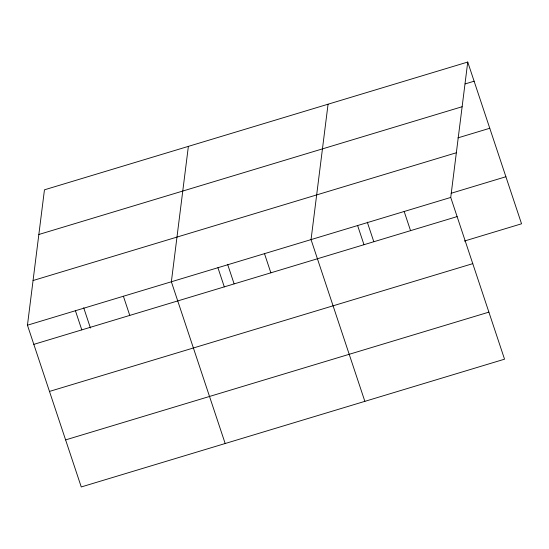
<?xml version="1.0" encoding="UTF-8"?>
<svg xmlns="http://www.w3.org/2000/svg" width="549" height="549" viewBox="0 0 549 549"><rect width="100%" height="100%" fill="white"/><g stroke="black" fill="none" stroke-linecap="round" stroke-linejoin="round"><path stroke-width="0.82" d="M467.741 62.044L450.736 197.434L504.545 359.183L81.259 486.956L27.45 325.207L44.455 189.817L467.741 62.044L521.55 223.793L464.372 241.059M188.376 146.377L171.363 281.761L225.172 443.51M328.062 104.207L311.05 239.597L364.859 401.346M465.133 83.922L474.116 81.211M38.849 234.492L462.128 106.726M457.914 137.881L489.77 128.267M33.064 280.525L456.349 152.759M451.168 193.262L505.897 176.744M27.45 325.207L450.736 197.434M33.825 344.367L457.111 216.601M49.479 391.423L472.764 263.65M65.605 439.9L488.891 312.134M404.174 211.489L410.549 230.655M367.295 222.153L373.773 241.622M357.612 225.543L363.987 244.71M264.488 253.652L270.863 272.819M227.609 264.316L234.087 283.785M217.926 267.706L224.301 286.873M123.395 296.24L129.77 315.407M83.695 307.756L90.441 328.041M75.419 310.72L81.801 329.887"/></g></svg>
